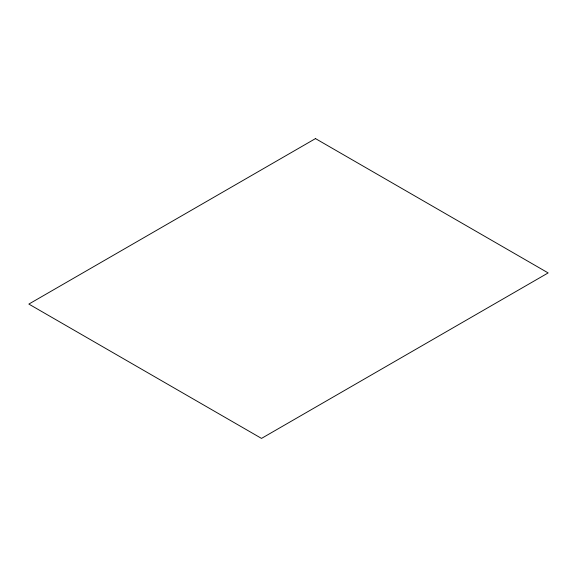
<?xml version="1.0" encoding="UTF-8"?>
<svg xmlns="http://www.w3.org/2000/svg" width="577" height="577" viewBox="0 0 577 577"><rect width="100%" height="100%" fill="white"/><g stroke="black" fill="none" stroke-linecap="round" stroke-linejoin="round"><path stroke-width="0.87" d="M315.489 138.595L28.85 304.079L261.511 438.405L548.15 272.921L315.489 138.595"/></g></svg>
